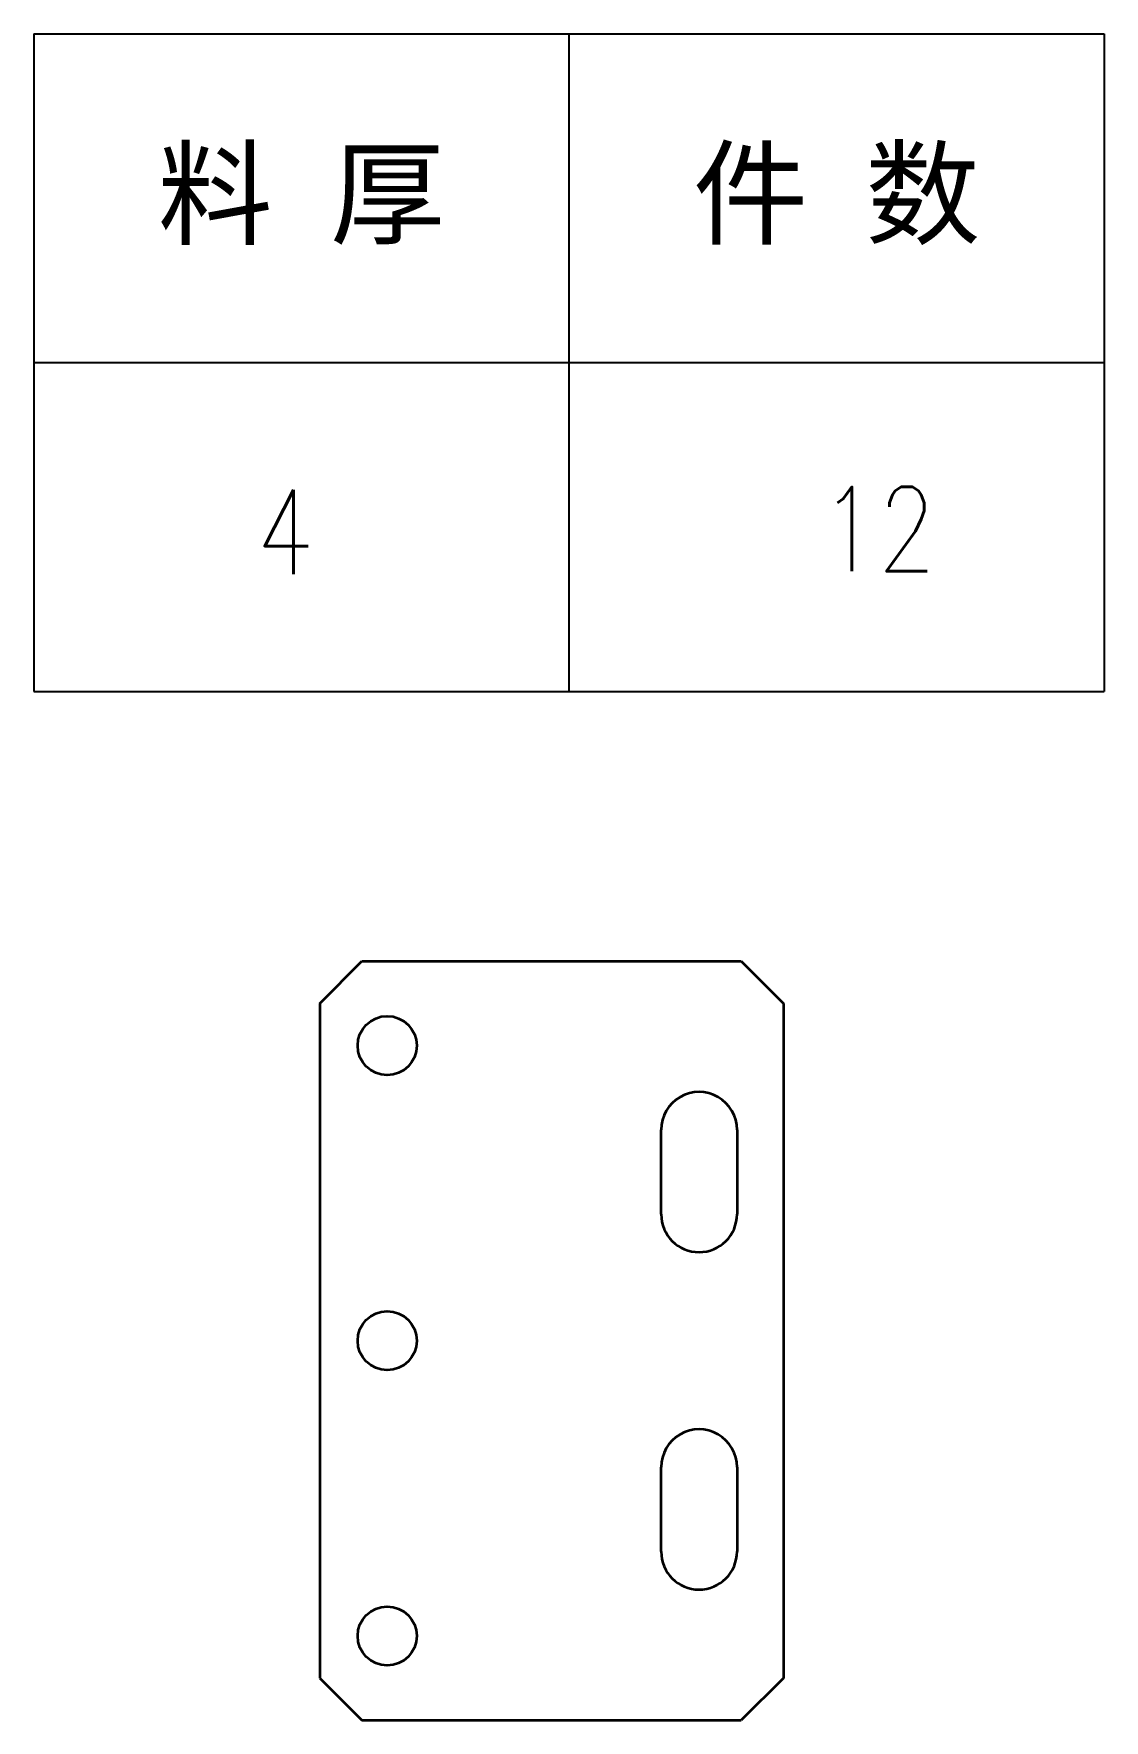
# Model space of a CAD drawing. Header units: millimetres. Extents: x -162325 to -83245, y 277409 to 326486.
# Drawn here: x -161572.3 to -161445.3, y 301586 to 301786 of the extents above; entities that cross this region are included whole.
import ezdxf
from ezdxf.enums import TextEntityAlignment as Align

# ---------------------------------------------------------------- set-up
doc = ezdxf.new("R2010")
doc.units = ezdxf.units.MM
doc.styles.add('DIM', font='romans.shx', dxfattribs={"width": 0.8, "bigfont": 'bigfont.shx'})
doc.styles.get("Standard").update_dxf_attribs({"font": 'txt', "bigfont": 'gbcbig.shx'})

# ---------------------------------------------------------------- blocks, each defined once
blk = doc.blocks.new('*T608')
at = {"color": 0, "linetype": 'ByBlock', "lineweight": -2, "transparency": 16777216}
for p, q in [((0, 0), (127, 0)), ((0, 0), (0, -78)), ((63.5, 0), (63.5, -78)), ((127, 0), (127, -78)), ((0, -39), (127, -39)), ((0, -78), (127, -78))]:
    blk.add_line(p, q, dxfattribs=at)
at = {"color": 0, "transparency": 16777216, "char_height": 10, "width": 60.5, "attachment_point": 5}
for s, insert in [('{\\fSimSun|b0|i0|c134|p2;料 厚}', (31.75, -19.5)), ('{\\fSimSun|b0|i0|c134|p2;件 数}', (95.25, -19.5))]:
    blk.add_mtext(s, dxfattribs=dict(at, insert=insert))
blk = doc.blocks.new('拆图参数')
blk.add_blockref('*T608', (-63.5, 78))
at = {"style": 'DIM', "width": 0.8}
blk.add_attdef('1', text='', height=10, dxfattribs=at).set_placement((36.65, 19.27), align=Align.MIDDLE_CENTER)
blk.add_attdef('6', text='', height=10, dxfattribs=at).set_placement((-37.13, 18.91), align=Align.MIDDLE_LEFT)

msp = doc.modelspace()

# ---------------------------------------------------------------- linework, layer by layer
at = {"color": 7, "lineweight": 35}
for p, q in [((-161538.371, 301670.979), (-161533.371, 301675.979)), ((-161533.371, 301675.979), (-161488.371, 301675.979)), ((-161488.371, 301675.979), (-161483.371, 301670.979)), ((-161538.371, 301670.979), (-161538.371, 301590.979)), ((-161483.371, 301670.979), (-161483.371, 301590.979)), ((-161497.871, 301645.979), (-161497.871, 301655.979)), ((-161488.871, 301655.979), (-161488.871, 301645.979)), ((-161497.871, 301605.979), (-161497.871, 301615.979)), ((-161488.871, 301615.979), (-161488.871, 301605.979)), ((-161538.371, 301590.979), (-161533.371, 301585.979)), ((-161483.371, 301590.979), (-161488.371, 301585.979)), ((-161533.371, 301585.979), (-161488.371, 301585.979))]:
    msp.add_line(p, q, dxfattribs=at)
for centre in [(-161530.371, 301665.979), (-161530.371, 301630.979), (-161530.371, 301595.979)]:
    msp.add_circle(centre, 3.5, dxfattribs=at)
for centre, start, end in [((-161493.371, 301655.979), 359.99999, 180), ((-161493.371, 301645.979), 180, 359.99999), ((-161493.371, 301615.979), 359.99999, 180), ((-161493.371, 301605.979), 180, 359.99999)]:
    msp.add_arc(centre, 4.5, start, end, dxfattribs=at)

# ---------------------------------------------------------------- block references
msp.add_blockref('拆图参数', (-161508.802, 301707.95)).add_auto_attribs({'1': '12', '6': '4'})

doc.saveas('drawing.dxf')
